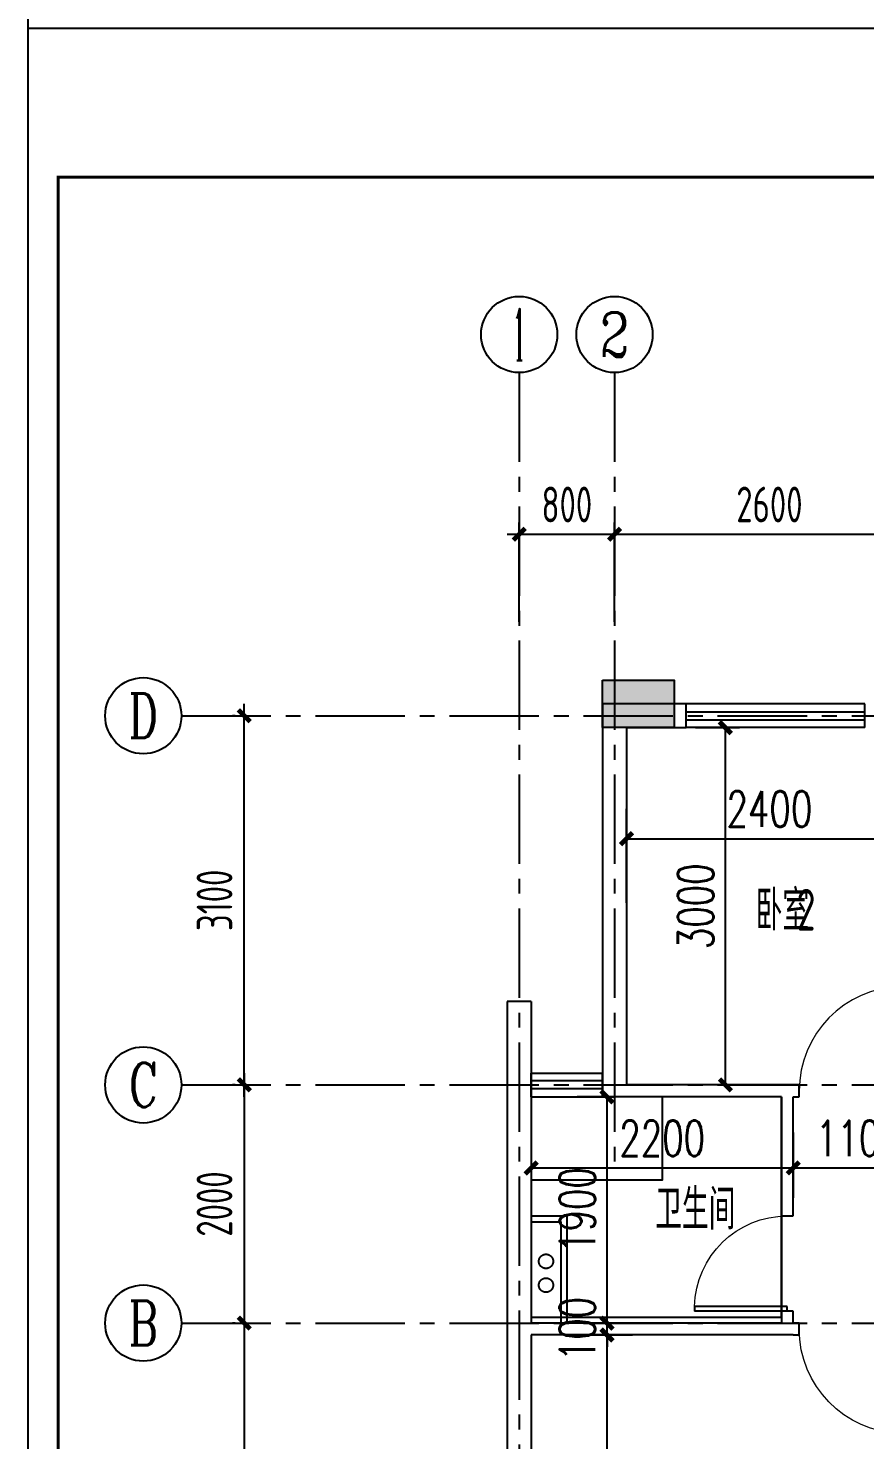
# Model space of a CAD drawing. Header units: millimetres. Extents: x -133666 to 880576, y -269375 to 86941.
# Drawn here: x 22354 to 29374, y -11248 to 605 of the extents above; entities that cross this region are included whole.
import ezdxf
from ezdxf.enums import TextEntityAlignment as Align

# ---------------------------------------------------------------- set-up
doc = ezdxf.new("R2010")
doc.units = ezdxf.units.MM
doc.header["$LTSCALE"] = 1000
for name, pattern in [('CENTER', [50.8, 31.75, -6.35, 6.35, -6.35]), ('CENTER2', [1.125, 0.75, -0.125, 0.125, -0.125]), ('PS', [3200, 1500, -200, 1500])]:
    doc.linetypes.add(name, pattern=pattern)
doc.layers.get('0').update_dxf_attribs({"linetype": 'CONTINUOUS'})
doc.layers.get('Defpoints').update_dxf_attribs({"color": 6, "linetype": 'CONTINUOUS'})
for name, color, linetype in [('6#轴网(1-4)20181120$0$11 12 17 18 19 20 21 22-ZW$0$AXIS_轴号_A', 8, 'CONTINUOUS'), ('6#轴网(1-4)20181120$0$11 12 17 18 19 20 21 22-ZW$0$AXIS_轴文_A', 8, 'CONTINUOUS'), ('6#轴网(1-4)20181120$0$AXIS_TEXT', 8, 'CONTINUOUS'), ('A-第三道尺寸线', 105, 'CONTINUOUS'), ('A-降板区域', 251, 'CONTINUOUS'), ('AXIS', 253, 'CENTER'), ('BORDER', 7, 'CONTINUOUS'), ('DIM', 3, 'CONTINUOUS'), ('PS', 6, 'PS'), ('PUB_HATCH', 8, 'CONTINUOUS'), ('PUB_TEXT', 7, 'CONTINUOUS'), ('WALL', 2, 'CONTINUOUS'), ('WINDOW', 4, 'CONTINUOUS'), ('ZZ001-PC 轮廓', 30, 'CONTINUOUS'), ('剪力墙', 6, 'CONTINUOUS')]:
    doc.layers.add(name, color=color, linetype=linetype)
doc.styles.add('6#轴网(1-4)20181120$0$11 12 17 18 19 20 21 22-ZW$0$_TCH_AXIS', font='COMPLEX', dxfattribs={"bigfont": 'GBCBIG'})
doc.styles.add('6#轴网(1-4)20181120$0$COMPLEX', font='COMPLEX')
doc.styles.add('_TCH_DIM_T3', font='SIMPLEX.shx', dxfattribs={"width": 0.705882, "bigfont": 'GBCBIG.shx'})
doc.styles.get("Standard").update_dxf_attribs({"font": 'tssdeng.shx', "bigfont": 'tssdchn.shx'})
doc.styles.add('ZZ', font='tssdeng.shx', dxfattribs={"width": 0.7, "bigfont": 'tssdchn.shx'})
doc.dimstyles.new('_TCH_ARCH&&100', dxfattribs={"dimtxt": 297.5, "dimasz": 100, "dimexe": 250, "dimexo": 300, "dimgap": 100, "dimtad": 1, "dimdec": 0, "dimzin": 0, "dimdsep": 46, "dimtxsty": '_TCH_DIM_T3', "dimblk": 'ARCHTICK', "dimcen": 0.09, "dimclrt": 7, "dimazin": 2, "dimtfac": 1, "dimtdec": 0, "dimtix": 1, "dimtmove": 2, "dimatfit": 3, "dimfxl": 0, "dimtolj": 1, "dimtzin": 0, "dimarcsym": 0})
doc.dimstyles.new('TSSD_100_100', dxfattribs={"dimtxt": 300, "dimasz": 100, "dimexe": 100, "dimexo": 250, "dimgap": 100, "dimtad": 1, "dimdec": 0, "dimzin": 0, "dimdsep": 46, "dimtxsty": 'ZZ', "dimblk": 'ARCHTICK', "dimcen": 0, "dimdle": 100, "dimclrd": 256, "dimclrt": 7, "dimadec": 0, "dimazin": 0, "dimtfac": 1, "dimtdec": 0, "dimtix": 1, "dimtmove": 2, "dimatfit": 3, "dimfxl": 0, "dimtolj": 1, "dimtzin": 0, "dimarcsym": 0})

# ---------------------------------------------------------------- blocks, each defined once
blk = doc.blocks.new('6#轴网(1-4)20181120$0$_AXISO')
at = {"color": 8}
blk.add_circle((0, 0), 0.5, dxfattribs=at)
at = {"layer": '6#轴网(1-4)20181120$0$AXIS_TEXT', "color": 8, "style": '6#轴网(1-4)20181120$0$COMPLEX', "width": 1.041667}
blk.add_attdef('A', text='', height=0.56, dxfattribs=at).set_placement((-0.25, -0.28), (0.25, -0.28), align=Align.FIT)
blk = doc.blocks.new('_ArchTick')
at = {"color": 0, "linetype": 'ByBlock', "const_width": 0.4}
blk.add_lwpolyline([(-0.5, -0.5), (0.5, 0.5)], dxfattribs=at)
blk = doc.blocks.new('*D348')
at = {"layer": 'Defpoints', "color": 0, "transparency": 16777216}
for p in [(-2307, 8900), (-2135, 8900), (-2135, 5800)]:
    blk.add_point(p, dxfattribs=at)
at = {"layer": 'DIM', "color": 0, "lineweight": -2, "transparency": 16777216}
for p, q in [((-2385, 8900), (-2407, 8900)), ((-2385, 5800), (-2407, 5800))]:
    blk.add_line(p, q, dxfattribs=at)
at = {"layer": 'DIM', "lineweight": -2, "transparency": 16777216}
blk.add_line((-2307, 5700), (-2307, 9000), dxfattribs=at)
at = {"layer": 'DIM', "lineweight": -2, "transparency": 16777216, "xscale": 100, "yscale": 100, "zscale": 100}
for p, rotation in [((-2307, 8900), 90), ((-2307, 5800), 270)]:
    blk.add_blockref('_ArchTick', p, dxfattribs=dict(at, rotation=rotation))
at = {"layer": 'DIM', "color": 7, "transparency": 16777216, "insert": (-2557, 7350), "char_height": 300, "attachment_point": 5, "rotation": 90, "style": 'ZZ'}
blk.add_mtext('\\A1;3100', dxfattribs=at)
blk = doc.blocks.new('*D351')
at = {"layer": 'Defpoints', "color": 0, "transparency": 16777216}
for p in [(-2135, 5800), (-2307, 3800), (-2135, 3800)]:
    blk.add_point(p, dxfattribs=at)
at = {"layer": 'DIM', "lineweight": -2, "transparency": 16777216}
blk.add_line((-2307, 5900), (-2307, 3700), dxfattribs=at)
at = {"layer": 'DIM', "color": 0, "lineweight": -2, "transparency": 16777216}
for p, q in [((-2385, 5800), (-2407, 5800)), ((-2385, 3800), (-2407, 3800))]:
    blk.add_line(p, q, dxfattribs=at)
at = {"layer": 'DIM', "lineweight": -2, "transparency": 16777216, "xscale": 100, "yscale": 100, "zscale": 100}
for p, rotation in [((-2307, 5800), 90), ((-2307, 3800), 270)]:
    blk.add_blockref('_ArchTick', p, dxfattribs=dict(at, rotation=rotation))
at = {"layer": 'DIM', "color": 7, "transparency": 16777216, "insert": (-2557, 4800), "char_height": 300, "attachment_point": 5, "rotation": 90, "style": 'ZZ'}
blk.add_mtext('\\A1;2000', dxfattribs=at)
blk = doc.blocks.new('*D352')
at = {"layer": 'Defpoints', "color": 0, "transparency": 16777216}
for p in [(-2135, 3800), (-2307, 100), (-2135, 100)]:
    blk.add_point(p, dxfattribs=at)
at = {"layer": 'DIM', "color": 0, "lineweight": -2, "transparency": 16777216}
for p, q in [((-2385, 3800), (-2407, 3800)), ((-2385, 100), (-2407, 100))]:
    blk.add_line(p, q, dxfattribs=at)
at = {"layer": 'DIM', "lineweight": -2, "transparency": 16777216}
blk.add_line((-2307, 3900), (-2307, 0), dxfattribs=at)
at = {"layer": 'DIM', "lineweight": -2, "transparency": 16777216, "xscale": 100, "yscale": 100, "zscale": 100}
for p, rotation in [((-2307, 3800), 90), ((-2307, 100), 270)]:
    blk.add_blockref('_ArchTick', p, dxfattribs=dict(at, rotation=rotation))
at = {"layer": 'DIM', "color": 7, "transparency": 16777216, "insert": (-2557, 1950), "char_height": 300, "attachment_point": 5, "rotation": 90, "style": 'ZZ'}
blk.add_mtext('\\A1;3700', dxfattribs=at)
blk = doc.blocks.new('*D359')
at = {"layer": 'Defpoints', "color": 0, "transparency": 16777216}
for p in [(800, 10424), (0, 9440), (800, 9440)]:
    blk.add_point(p, dxfattribs=at)
at = {"layer": 'DIM', "color": 0, "lineweight": -2, "transparency": 16777216}
for p, q in [((0, 9690), (0, 10524)), ((800, 9690), (800, 10524))]:
    blk.add_line(p, q, dxfattribs=at)
at = {"layer": 'DIM', "lineweight": -2, "transparency": 16777216}
blk.add_line((-100, 10424), (900, 10424), dxfattribs=at)
at = {"layer": 'DIM', "lineweight": -2, "transparency": 16777216, "xscale": 100, "yscale": 100, "zscale": 100, "rotation": 180}
blk.add_blockref('_ArchTick', (0, 10424), dxfattribs=at)
at = {"layer": 'DIM', "lineweight": -2, "transparency": 16777216, "xscale": 100, "yscale": 100, "zscale": 100}
blk.add_blockref('_ArchTick', (800, 10424), dxfattribs=at)
at = {"layer": 'DIM', "color": 7, "transparency": 16777216, "insert": (400, 10674), "char_height": 300, "attachment_point": 5, "style": 'ZZ'}
blk.add_mtext('\\A1;800', dxfattribs=at)
blk = doc.blocks.new('*D360')
at = {"layer": 'Defpoints', "color": 0, "transparency": 16777216}
for p in [(3400, 10424), (800, 9440), (3400, 9440)]:
    blk.add_point(p, dxfattribs=at)
at = {"layer": 'DIM', "color": 0, "lineweight": -2, "transparency": 16777216}
for p, q in [((800, 9690), (800, 10524)), ((3400, 9690), (3400, 10524))]:
    blk.add_line(p, q, dxfattribs=at)
at = {"layer": 'DIM', "lineweight": -2, "transparency": 16777216}
blk.add_line((700, 10424), (3500, 10424), dxfattribs=at)
at = {"layer": 'DIM', "lineweight": -2, "transparency": 16777216, "xscale": 100, "yscale": 100, "zscale": 100, "rotation": 180}
blk.add_blockref('_ArchTick', (800, 10424), dxfattribs=at)
at = {"layer": 'DIM', "lineweight": -2, "transparency": 16777216, "xscale": 100, "yscale": 100, "zscale": 100}
blk.add_blockref('_ArchTick', (3400, 10424), dxfattribs=at)
at = {"layer": 'DIM', "color": 7, "transparency": 16777216, "insert": (2100, 10674), "char_height": 300, "attachment_point": 5, "style": 'ZZ'}
blk.add_mtext('\\A1;2600', dxfattribs=at)
blk = doc.blocks.new('B20190319225928')
at = {"layer": 'BORDER'}
blk.add_lwpolyline([(0, 0), (0, 29700), (42000, 29700), (42000, 0)], close=True, dxfattribs=at)
at = {"layer": 'BORDER', "const_width": 50}
blk.add_lwpolyline([(2500, 500), (2500, 29200), (41500, 29200), (41500, 500)], close=True, dxfattribs=at)
blk = doc.blocks.new('$DorLib2D$00000001')
for p, q in [((0.45, 0.975), (0.5, 0.975)), ((0.45, 0), (0.45, 0.975)), ((0.5, 0), (0.5, 0.975)), ((0.5, 0), (0.45, 0))]:
    blk.add_line(p, q)
at = {"lineweight": 13}
blk.add_arc((0.475, 0), 0.975, 91.4693, 180, dxfattribs=at)
blk = doc.blocks.new('$TCHSYS$WIN2D')
for p, q in [((-0.5, 0.5), (0.5, 0.5)), ((-0.5, 0.5), (-0.5, -0.5)), ((0.5, 0.5), (0.5, -0.5)), ((0.5, 0.1667), (-0.5, 0.1667)), ((0.5, -0.1667), (-0.5, -0.1667)), ((-0.5, -0.5), (0.5, -0.5))]:
    blk.add_line(p, q)
blk = doc.blocks.new('*D827')
at = {"layer": 'A-第三道尺寸线', "color": 0, "lineweight": -2, "transparency": 16777216}
for p, q in [((27374, -6739), (27374, -5951)), ((29774, -6739), (29774, -5951)), ((27374, -6201), (29774, -6201))]:
    blk.add_line(p, q, dxfattribs=at)
at = {"layer": 'Defpoints', "color": 0, "transparency": 16777216}
for p in [(29774, -6201), (27374, -7039), (29774, -7039)]:
    blk.add_point(p, dxfattribs=at)
at = {"layer": 'A-第三道尺寸线', "color": 0, "lineweight": -2, "transparency": 16777216, "xscale": 100, "yscale": 100, "zscale": 100, "rotation": 180}
blk.add_blockref('_ArchTick', (27374, -6201), dxfattribs=at)
at = {"layer": 'A-第三道尺寸线', "color": 0, "lineweight": -2, "transparency": 16777216, "xscale": 100, "yscale": 100, "zscale": 100}
blk.add_blockref('_ArchTick', (29774, -6201), dxfattribs=at)
at = {"layer": 'A-第三道尺寸线', "color": 7, "transparency": 16777216, "insert": (28574, -5952), "char_height": 297.5, "attachment_point": 5, "style": '_TCH_DIM_T3'}
blk.add_mtext('\\A1;2400', dxfattribs=at)
blk = doc.blocks.new('*D831')
at = {"layer": 'A-第三道尺寸线', "color": 0, "lineweight": -2, "transparency": 16777216}
for p, q in [((26574, -8669), (26574, -9216)), ((28774, -8669), (28774, -9216)), ((26574, -8966), (28774, -8966))]:
    blk.add_line(p, q, dxfattribs=at)
at = {"layer": 'Defpoints', "color": 0, "transparency": 16777216}
for p in [(26574, -8369), (28774, -8369), (28774, -8966)]:
    blk.add_point(p, dxfattribs=at)
at = {"layer": 'A-第三道尺寸线', "color": 0, "lineweight": -2, "transparency": 16777216, "xscale": 100, "yscale": 100, "zscale": 100, "rotation": 180}
blk.add_blockref('_ArchTick', (26574, -8966), dxfattribs=at)
at = {"layer": 'A-第三道尺寸线', "color": 0, "lineweight": -2, "transparency": 16777216, "xscale": 100, "yscale": 100, "zscale": 100}
blk.add_blockref('_ArchTick', (28774, -8966), dxfattribs=at)
at = {"layer": 'A-第三道尺寸线', "color": 7, "transparency": 16777216, "insert": (27674, -8717), "char_height": 297.5, "attachment_point": 5, "style": '_TCH_DIM_T3'}
blk.add_mtext('\\A1;2200', dxfattribs=at)
blk = doc.blocks.new('*D832')
at = {"layer": 'A-第三道尺寸线', "color": 0, "lineweight": -2, "transparency": 16777216}
for p, q in [((28774, -8669), (28774, -9216)), ((29874, -8669), (29874, -9216)), ((28774, -8966), (29874, -8966))]:
    blk.add_line(p, q, dxfattribs=at)
at = {"layer": 'Defpoints', "color": 0, "transparency": 16777216}
for p in [(28774, -8369), (29874, -8369), (29874, -8966)]:
    blk.add_point(p, dxfattribs=at)
at = {"layer": 'A-第三道尺寸线', "color": 0, "lineweight": -2, "transparency": 16777216, "xscale": 100, "yscale": 100, "zscale": 100, "rotation": 180}
blk.add_blockref('_ArchTick', (28774, -8966), dxfattribs=at)
at = {"layer": 'A-第三道尺寸线', "color": 0, "lineweight": -2, "transparency": 16777216, "xscale": 100, "yscale": 100, "zscale": 100}
blk.add_blockref('_ArchTick', (29874, -8966), dxfattribs=at)
at = {"layer": 'A-第三道尺寸线', "color": 7, "transparency": 16777216, "insert": (29324, -8717), "char_height": 297.5, "attachment_point": 5, "style": '_TCH_DIM_T3'}
blk.add_mtext('\\A1;1100', dxfattribs=at)
blk = doc.blocks.new('*D837')
at = {"layer": 'A-第三道尺寸线', "color": 0, "lineweight": -2, "transparency": 16777216}
for p, q in [((27424, -10369), (26961, -10369)), ((27211, -13869), (27211, -10369)), ((27424, -13869), (26961, -13869))]:
    blk.add_line(p, q, dxfattribs=at)
at = {"layer": 'Defpoints', "color": 0, "transparency": 16777216}
for p in [(27211, -10369), (27724, -10369), (27724, -13869)]:
    blk.add_point(p, dxfattribs=at)
at = {"layer": 'A-第三道尺寸线', "color": 0, "lineweight": -2, "transparency": 16777216, "xscale": 100, "yscale": 100, "zscale": 100}
for p, rotation in [((27211, -10369), 90), ((27211, -13869), 270)]:
    blk.add_blockref('_ArchTick', p, dxfattribs=dict(at, rotation=rotation))
at = {"layer": 'A-第三道尺寸线', "color": 7, "transparency": 16777216, "insert": (26962, -12119), "char_height": 297.5, "attachment_point": 5, "rotation": 90, "style": '_TCH_DIM_T3'}
blk.add_mtext('\\A1;3500', dxfattribs=at)
blk = doc.blocks.new('*D838')
at = {"layer": 'A-第三道尺寸线', "color": 0, "lineweight": -2, "transparency": 16777216}
for p, q in [((27211, -10269), (27211, -10169)), ((27424, -10269), (26961, -10269)), ((27211, -10369), (27211, -10269)), ((27424, -10369), (26961, -10369)), ((27211, -10369), (27211, -10469))]:
    blk.add_line(p, q, dxfattribs=at)
at = {"layer": 'Defpoints', "color": 0, "transparency": 16777216}
for p in [(27211, -10269), (27724, -10269), (27724, -10369)]:
    blk.add_point(p, dxfattribs=at)
at = {"layer": 'A-第三道尺寸线', "color": 0, "lineweight": -2, "transparency": 16777216, "xscale": 100, "yscale": 100, "zscale": 100}
for p, rotation in [((27211, -10269), 270), ((27211, -10369), 90)]:
    blk.add_blockref('_ArchTick', p, dxfattribs=dict(at, rotation=rotation))
at = {"layer": 'A-第三道尺寸线', "color": 7, "transparency": 16777216, "insert": (26962, -10319), "char_height": 297.5, "attachment_point": 5, "rotation": 90, "style": '_TCH_DIM_T3'}
blk.add_mtext('\\A1;100', dxfattribs=at)
blk = doc.blocks.new('*D839')
at = {"layer": 'A-第三道尺寸线', "color": 0, "lineweight": -2, "transparency": 16777216}
for p, q in [((27424, -8369), (26961, -8369)), ((27211, -10269), (27211, -8369)), ((27424, -10269), (26961, -10269))]:
    blk.add_line(p, q, dxfattribs=at)
at = {"layer": 'Defpoints', "color": 0, "transparency": 16777216}
for p in [(27211, -8369), (27724, -8369), (27724, -10269)]:
    blk.add_point(p, dxfattribs=at)
at = {"layer": 'A-第三道尺寸线', "color": 0, "lineweight": -2, "transparency": 16777216, "xscale": 100, "yscale": 100, "zscale": 100}
for p, rotation in [((27211, -8369), 90), ((27211, -10269), 270)]:
    blk.add_blockref('_ArchTick', p, dxfattribs=dict(at, rotation=rotation))
at = {"layer": 'A-第三道尺寸线', "color": 7, "transparency": 16777216, "insert": (26962, -9319), "char_height": 297.5, "attachment_point": 5, "rotation": 90, "style": '_TCH_DIM_T3'}
blk.add_mtext('\\A1;1900', dxfattribs=at)
blk = doc.blocks.new('*D840')
at = {"layer": 'A-第三道尺寸线', "color": 0, "lineweight": -2, "transparency": 16777216}
for p, q in [((28324, -5269), (27954, -5269)), ((28204, -8269), (28204, -5269)), ((28324, -8269), (27954, -8269))]:
    blk.add_line(p, q, dxfattribs=at)
at = {"layer": 'Defpoints', "color": 0, "transparency": 16777216}
for p in [(28204, -5269), (28624, -5269), (28624, -8269)]:
    blk.add_point(p, dxfattribs=at)
at = {"layer": 'A-第三道尺寸线', "color": 0, "lineweight": -2, "transparency": 16777216, "xscale": 100, "yscale": 100, "zscale": 100}
for p, rotation in [((28204, -5269), 90), ((28204, -8269), 270)]:
    blk.add_blockref('_ArchTick', p, dxfattribs=dict(at, rotation=rotation))
at = {"layer": 'A-第三道尺寸线', "color": 7, "transparency": 16777216, "insert": (27955, -6769), "char_height": 297.5, "attachment_point": 5, "rotation": 90, "style": '_TCH_DIM_T3'}
blk.add_mtext('\\A1;3000', dxfattribs=at)
blk = doc.blocks.new('B20190222125856')
at = {"layer": 'AXIS', "linetype": 'CENTER2'}
for p, q in [((0, 11781), (0, -2685.7)), ((800, 11781), (800, 5144.8)), ((-2834.7, 8900), (9118.1, 8900)), ((-2834.7, 5800), (9118.1, 5800)), ((-2834.7, 3800), (9118.1, 3800))]:
    blk.add_line(p, q, dxfattribs=at)
at = {"layer": '6#轴网(1-4)20181120$0$11 12 17 18 19 20 21 22-ZW$0$AXIS_轴号_A'}
ref = blk.add_blockref('6#轴网(1-4)20181120$0$_AXISO', (0, 12101), dxfattribs=dict(at, xscale=640, yscale=640, zscale=640))
ref.add_attrib('A', '1', dxfattribs={"layer": '6#轴网(1-4)20181120$0$11 12 17 18 19 20 21 22-ZW$0$AXIS_轴文_A', "height": 435.8, "style": '6#轴网(1-4)20181120$0$11 12 17 18 19 20 21 22-ZW$0$_TCH_AXIS', "width": 0.555556}).set_placement((-51.9, 11883.1), (51.9, 11883.1), align=Align.FIT)
ref = blk.add_blockref('6#轴网(1-4)20181120$0$_AXISO', (800, 12101), dxfattribs=dict(at, xscale=640, yscale=640, zscale=640))
ref.add_attrib('A', '2', dxfattribs={"layer": '6#轴网(1-4)20181120$0$11 12 17 18 19 20 21 22-ZW$0$AXIS_轴文_A', "height": 372.8, "style": '6#轴网(1-4)20181120$0$11 12 17 18 19 20 21 22-ZW$0$_TCH_AXIS'}).set_placement((675.7, 11914.6), (924.3, 11914.6), align=Align.FIT)
at = {"layer": '6#轴网(1-4)20181120$0$11 12 17 18 19 20 21 22-ZW$0$AXIS_轴号_A', "color": 6}
ref = blk.add_blockref('6#轴网(1-4)20181120$0$_AXISO', (-3154.7, 8900), dxfattribs=dict(at, xscale=640, yscale=640, zscale=640))
ref.add_attrib('A', 'D', dxfattribs={"layer": '6#轴网(1-4)20181120$0$11 12 17 18 19 20 21 22-ZW$0$AXIS_轴文_A', "height": 372.8, "style": '6#轴网(1-4)20181120$0$11 12 17 18 19 20 21 22-ZW$0$_TCH_AXIS', "width": 0.823529}).set_placement((-3278.9, 8713.6), (-3030.4, 8713.6), align=Align.FIT)
ref = blk.add_blockref('6#轴网(1-4)20181120$0$_AXISO', (-3154.7, 5800), dxfattribs=dict(at, xscale=640, yscale=640, zscale=640))
ref.add_attrib('A', 'C', dxfattribs={"layer": '6#轴网(1-4)20181120$0$11 12 17 18 19 20 21 22-ZW$0$AXIS_轴文_A', "height": 372.8, "style": '6#轴网(1-4)20181120$0$11 12 17 18 19 20 21 22-ZW$0$_TCH_AXIS', "width": 0.933333}).set_placement((-3278.9, 5613.6), (-3030.4, 5613.6), align=Align.FIT)
ref = blk.add_blockref('6#轴网(1-4)20181120$0$_AXISO', (-3154.7, 3800), dxfattribs=dict(at, xscale=640, yscale=640, zscale=640))
ref.add_attrib('A', 'B', dxfattribs={"layer": '6#轴网(1-4)20181120$0$11 12 17 18 19 20 21 22-ZW$0$AXIS_轴文_A', "height": 372.8, "style": '6#轴网(1-4)20181120$0$11 12 17 18 19 20 21 22-ZW$0$_TCH_AXIS', "width": 0.823529}).set_placement((-3278.9, 3613.6), (-3030.4, 3613.6), align=Align.FIT)
at = {"layer": 'DIM'}
for base, p1, p2, picture, middle in [((800, 10424), (0, 9440.5), (800, 9440.5), '*D359', (400, 10674)), ((3400, 10424), (800, 9440.5), (3400, 9440.5), '*D360', (2100, 10674))]:
    dim = blk.add_linear_dim(base=base, p1=p1, p2=p2, dimstyle='TSSD_100_100', dxfattribs=at)
    dim.commit()
    dim.dimension.update_dxf_attribs({"geometry": picture, "text_midpoint": middle})
for base, p1, p2, picture, middle in [((-2307.2, 8900), (-2134.7, 5800), (-2134.7, 8900), '*D348', (-2557.2, 7350)), ((-2307.2, 3800), (-2134.7, 5800), (-2134.7, 3800), '*D351', (-2557.2, 4800)), ((-2307.2, 100), (-2134.7, 3800), (-2134.7, 100), '*D352', (-2557.2, 1950))]:
    dim = blk.add_linear_dim(base=base, p1=p1, p2=p2, angle=90, dimstyle='TSSD_100_100', dxfattribs=at)
    dim.commit()
    dim.dimension.update_dxf_attribs({"geometry": picture, "text_midpoint": middle})

msp = doc.modelspace()

# ---------------------------------------------------------------- hatches: boundary and pattern name
at = {"layer": 'PUB_HATCH'}
msp.add_hatch(color=256, dxfattribs=at).paths.add_polyline_path([(27174, -4868.7), (27774, -4868.7), (27774, -5268.7), (27174, -5268.7)])

# ---------------------------------------------------------------- linework, layer by layer
at = {"layer": 'A-降板区域'}
msp.add_lwpolyline([(28674, -8368.7), (27674, -8368.7), (27674, -9068.7), (27674, -9068.7), (26574, -9068.7), (26574, -10218.7), (28674, -10218.7)], close=True, dxfattribs=at)
at = {"layer": 'PS', "ltscale": 0.5}
for centre in [(26699, -9750.3), (26699, -9950.3)]:
    msp.add_circle(centre, 60, dxfattribs=at)
at = {"layer": 'WALL'}
for p, q in [((27174, -5068.7), (27174, -8168.7)), ((27874, -5068.7), (27174, -5068.7)), ((27874, -5268.7), (27874, -5068.7)), ((27374, -5268.7), (27374, -8268.7)), ((27374, -5268.7), (27874, -5268.7)), ((26374, -7568.7), (26374, -8268.7)), ((26574, -7568.7), (26374, -7568.7)), ((26574, -7568.7), (26574, -8168.7)), ((26574, -8168.7), (26574, -8368.7)), ((27174, -8168.7), (27174, -8368.7)), ((26374, -8268.7), (26374, -10268.7)), ((28774, -8268.7), (27374, -8268.7)), ((28824, -8268.7), (28774, -8268.7)), ((28824, -8368.7), (28824, -8268.7)), ((26574, -8368.7), (26574, -10268.7)), ((27174, -8368.7), (27274, -8368.7)), ((28674, -8368.7), (27274, -8368.7)), ((28674, -8368.7), (28674, -9368.7)), ((28774, -9368.7), (28774, -8368.7)), ((28774, -8368.7), (28824, -8368.7)), ((28674, -9368.7), (28774, -9368.7)), ((28774, -10168.7), (28674, -10168.7)), ((28674, -10168.7), (28674, -10268.7)), ((28774, -10268.7), (28774, -10168.7)), ((26374, -10268.7), (26374, -14068.7)), ((28674, -10268.7), (26574, -10268.7)), ((28824, -10268.7), (28774, -10268.7)), ((28824, -10368.7), (28824, -10268.7)), ((26574, -10368.7), (26574, -13868.7)), ((28774, -10368.7), (26574, -10368.7)), ((28774, -10368.7), (28824, -10368.7))]:
    msp.add_line(p, q, dxfattribs=at)
for points in [[(26574, -9368.7), (26874, -9368.7), (26874, -10268.7)], [(26574, -9418.7), (26824, -9418.7), (26824, -10268.7)]]:
    msp.add_lwpolyline(points, dxfattribs=at)
at = {"layer": 'WINDOW'}
msp.add_line((28674, -9368.7), (28674, -10168.7), dxfattribs=at)
at = {"layer": 'ZZ001-PC 轮廓'}
msp.add_xline((22353.8, -133793.6), (0, 1), dxfattribs=at)
at = {"layer": '剪力墙', "elevation": 0}
msp.add_lwpolyline([(27174, -4868.7), (27774, -4868.7), (27774, -5268.7), (27174, -5268.7)], close=True, dxfattribs=at)
msp.add_lwpolyline([(27374, -5268.7), (27374, -5268.7)], dxfattribs=at)

# ---------------------------------------------------------------- block references
at = {"layer": 'DIM'}
msp.add_blockref('B20190222125856', (26474, -14068.7), dxfattribs=at)
at = {"layer": 'WALL', "xscale": 0.5, "yscale": 0.5, "zscale": 0.5, "rotation": 270}
msp.add_blockref('B20190319225928', (22353.8, 604.5), dxfattribs=at)
at = {"layer": 'WINDOW'}
for name, p, xscale, yscale, zscale, rotation in [('$TCHSYS$WIN2D', (28624, -5168.7), 1500, 200, 1500, 180), ('$TCHSYS$WIN2D', (26874, -8268.7), -600, 200, -600, 180), ('$DorLib2D$00000001', (28724, -9768.7), -800, 800, 800, 90), ('$DorLib2D$00000001', (29274, -10318.7), -900, 900, -900, 180)]:
    msp.add_blockref(name, p, dxfattribs=dict(at, xscale=xscale, yscale=yscale, zscale=zscale, rotation=rotation))
at = {"layer": 'WINDOW', "xscale": 900, "yscale": 900, "zscale": -900}
msp.add_blockref('$DorLib2D$00000001', (29274, -8318.7), dxfattribs=at)

# ---------------------------------------------------------------- texts
at = {"layer": 'PUB_TEXT', "width": 0.7}
for s, height, p in [('卧室', 337.59, (28458, -6972.7)), ('2', 350, (28802.1, -6972.7)), ('卫生间', 337.59, (27615.4, -9482.9))]:
    msp.add_text(s, height=height, dxfattribs=at).set_placement(p)

# ---------------------------------------------------------------- dimensions: what is measured, and where the dimension line sits
at = {"layer": 'A-第三道尺寸线'}
for p1, p2, distance, picture, middle in [((28624, -8268.7), (28624, -5268.7), 419.8, '*D840', (27955.4, -6768.7)), ((27374, -7038.7), (29774, -7038.7), 837.8, '*D827', (28574, -5952.2)), ((26574, -8368.7), (28774, -8368.7), -597.2, '*D831', (27674, -8717.2)), ((27724, -10268.7), (27724, -8368.7), 512.8, '*D839', (26962.4, -9318.7)), ((28774, -8368.7), (29874, -8368.7), -597.2, '*D832', (29324, -8717.2)), ((27724, -10368.7), (27724, -10268.7), 512.8, '*D838', (26962.4, -10318.7)), ((27724, -13868.7), (27724, -10368.7), 512.8, '*D837', (26962.4, -12118.7))]:
    dim = msp.add_aligned_dim(p1=p1, p2=p2, distance=distance, dimstyle='_TCH_ARCH&&100', dxfattribs=at)
    dim.commit()
    dim.dimension.update_dxf_attribs({"geometry": picture, "text_midpoint": middle})

doc.saveas('drawing.dxf')
